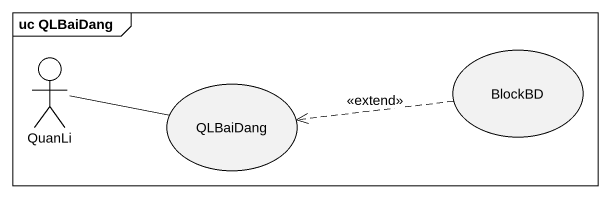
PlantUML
@startuml
mainframe uc QLBaiDang
actor QuanLi
usecase QLBaiDang
usecase BlockBD
QuanLi -right- QLBaiDang
BlockBD .left.> QLBaiDang : <<extend>>
@enduml
